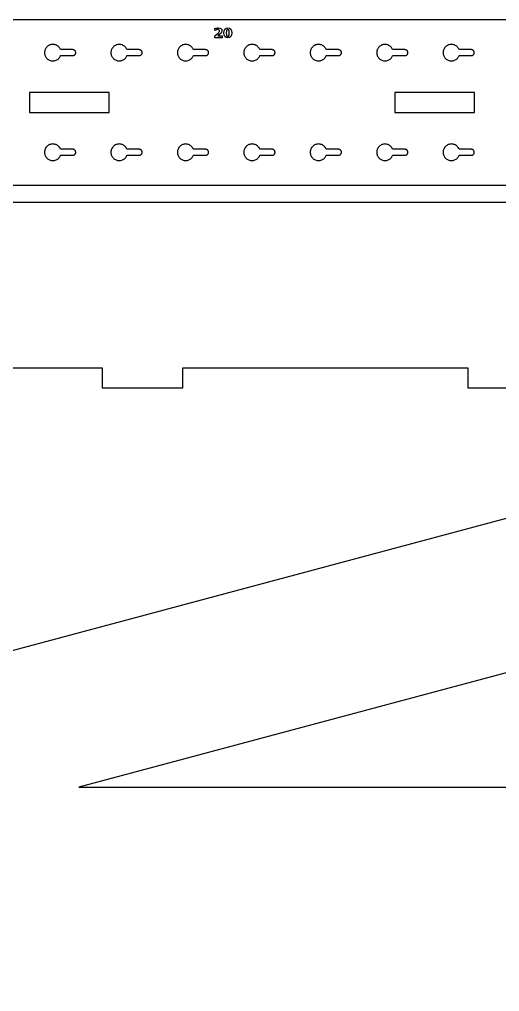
# Model space of a CAD drawing. Header units: millimetres. Extents: x 12 to 872, y 12 to 564.
# Drawn here: x 168.4 to 313, y 271 to 563.7 of the extents above; entities that cross this region are included whole.
import ezdxf

# ---------------------------------------------------------------- set-up
doc = ezdxf.new("R2010")
doc.units = ezdxf.units.MM
doc.layers.add('CUT', color=1, linetype='Continuous')
doc.layers.add('ENGRAVE', color=5, linetype='Continuous')

msp = doc.modelspace()

# ---------------------------------------------------------------- linework, layer by layer
at = {"layer": 'CUT', "color": 1}
for points in [[(12.5, 558.72), (18.5, 558.72), (18.5, 563.72), (758.5, 563.72), (758.5, 558.72), (764.5, 558.72), (764.5, 518.72), (758.5, 518.72), (758.5, 513.72), (18.5, 513.72), (18.5, 518.72), (12.5, 518.72)], [(179.89, 551.64), (180.09, 551.79), (180.27, 551.95), (180.43, 552.13), (180.58, 552.33), (180.7, 552.54), (180.81, 552.76), (180.83, 552.82), (184.5, 552.82), (184.59, 552.82), (184.68, 552.84), (184.76, 552.86), (184.84, 552.89), (184.92, 552.92), (185, 552.97), (185.07, 553.02), (185.14, 553.08), (185.2, 553.15), (185.25, 553.22), (185.29, 553.29), (185.33, 553.37), (185.36, 553.46), (185.38, 553.54), (185.4, 553.63), (185.4, 553.72), (185.4, 553.81), (185.38, 553.89), (185.36, 553.98), (185.33, 554.06), (185.29, 554.14), (185.25, 554.22), (185.2, 554.29), (185.14, 554.35), (185.07, 554.41), (185, 554.47), (184.92, 554.51), (184.84, 554.55), (184.76, 554.58), (184.68, 554.6), (184.59, 554.61), (184.5, 554.62), (180.83, 554.62), (180.81, 554.67), (180.7, 554.9), (180.58, 555.11), (180.43, 555.3), (180.27, 555.49), (180.09, 555.65), (179.89, 555.8), (179.68, 555.92), (179.46, 556.03), (179.23, 556.11), (178.99, 556.17), (178.75, 556.21), (178.5, 556.22), (178.25, 556.21), (178.01, 556.17), (177.77, 556.11), (177.54, 556.03), (177.32, 555.92), (177.11, 555.8), (176.91, 555.65), (176.73, 555.49), (176.57, 555.3), (176.42, 555.11), (176.3, 554.9), (176.19, 554.67), (176.11, 554.44), (176.05, 554.21), (176.01, 553.96), (176, 553.72), (176.01, 553.47), (176.05, 553.23), (176.11, 552.99), (176.19, 552.76), (176.3, 552.54), (176.42, 552.33), (176.57, 552.13), (176.73, 551.95), (176.91, 551.79), (177.11, 551.64), (177.32, 551.51), (177.54, 551.41), (177.77, 551.33), (178.01, 551.27), (178.25, 551.23), (178.5, 551.22), (178.75, 551.23), (178.99, 551.27), (179.23, 551.33), (179.46, 551.41), (179.68, 551.51)], [(200.09, 551.79), (200.27, 551.95), (200.43, 552.13), (200.58, 552.33), (200.7, 552.54), (200.81, 552.76), (200.83, 552.82), (204.5, 552.82), (204.59, 552.82), (204.68, 552.84), (204.76, 552.86), (204.84, 552.89), (204.92, 552.92), (205, 552.97), (205.07, 553.02), (205.14, 553.08), (205.2, 553.15), (205.25, 553.22), (205.29, 553.29), (205.33, 553.37), (205.36, 553.46), (205.38, 553.54), (205.4, 553.63), (205.4, 553.72), (205.4, 553.81), (205.38, 553.89), (205.36, 553.98), (205.33, 554.06), (205.29, 554.14), (205.25, 554.22), (205.2, 554.29), (205.14, 554.35), (205.07, 554.41), (205, 554.47), (204.92, 554.51), (204.84, 554.55), (204.76, 554.58), (204.68, 554.6), (204.59, 554.61), (204.5, 554.62), (200.83, 554.62), (200.81, 554.67), (200.7, 554.9), (200.58, 555.11), (200.43, 555.3), (200.27, 555.49), (200.09, 555.65), (199.89, 555.8), (199.68, 555.92), (199.46, 556.03), (199.23, 556.11), (198.99, 556.17), (198.75, 556.21), (198.5, 556.22), (198.25, 556.21), (198.01, 556.17), (197.77, 556.11), (197.54, 556.03), (197.32, 555.92), (197.11, 555.8), (196.91, 555.65), (196.73, 555.49), (196.57, 555.3), (196.42, 555.11), (196.3, 554.9), (196.19, 554.67), (196.11, 554.44), (196.05, 554.21), (196.01, 553.96), (196, 553.72), (196.01, 553.47), (196.05, 553.23), (196.11, 552.99), (196.19, 552.76), (196.3, 552.54), (196.42, 552.33), (196.57, 552.13), (196.73, 551.95), (196.91, 551.79), (197.11, 551.64), (197.32, 551.51), (197.54, 551.41), (197.77, 551.33), (198.01, 551.27), (198.25, 551.23), (198.5, 551.22), (198.75, 551.23), (198.99, 551.27), (199.23, 551.33), (199.46, 551.41), (199.68, 551.51), (199.89, 551.64)], [(220.09, 551.79), (220.27, 551.95), (220.43, 552.13), (220.58, 552.33), (220.7, 552.54), (220.81, 552.76), (220.83, 552.82), (224.5, 552.82), (224.59, 552.82), (224.68, 552.84), (224.76, 552.86), (224.84, 552.89), (224.92, 552.92), (225, 552.97), (225.07, 553.02), (225.14, 553.08), (225.2, 553.15), (225.25, 553.22), (225.29, 553.29), (225.33, 553.37), (225.36, 553.46), (225.38, 553.54), (225.4, 553.63), (225.4, 553.72), (225.4, 553.81), (225.38, 553.89), (225.36, 553.98), (225.33, 554.06), (225.29, 554.14), (225.25, 554.22), (225.2, 554.29), (225.14, 554.35), (225.07, 554.41), (225, 554.47), (224.92, 554.51), (224.84, 554.55), (224.76, 554.58), (224.68, 554.6), (224.59, 554.61), (224.5, 554.62), (220.83, 554.62), (220.81, 554.67), (220.7, 554.9), (220.58, 555.11), (220.43, 555.3), (220.27, 555.49), (220.09, 555.65), (219.89, 555.8), (219.68, 555.92), (219.46, 556.03), (219.23, 556.11), (218.99, 556.17), (218.75, 556.21), (218.5, 556.22), (218.25, 556.21), (218.01, 556.17), (217.77, 556.11), (217.54, 556.03), (217.32, 555.92), (217.11, 555.8), (216.91, 555.65), (216.73, 555.49), (216.57, 555.3), (216.42, 555.11), (216.3, 554.9), (216.19, 554.67), (216.11, 554.44), (216.05, 554.21), (216.01, 553.96), (216, 553.72), (216.01, 553.47), (216.05, 553.23), (216.11, 552.99), (216.19, 552.76), (216.3, 552.54), (216.42, 552.33), (216.57, 552.13), (216.73, 551.95), (216.91, 551.79), (217.11, 551.64), (217.32, 551.51), (217.54, 551.41), (217.77, 551.33), (218.01, 551.27), (218.25, 551.23), (218.5, 551.22), (218.75, 551.23), (218.99, 551.27), (219.23, 551.33), (219.46, 551.41), (219.68, 551.51), (219.89, 551.64)], [(239.89, 551.64), (240.09, 551.79), (240.27, 551.95), (240.43, 552.13), (240.58, 552.33), (240.7, 552.54), (240.81, 552.76), (240.83, 552.82), (244.5, 552.82), (244.59, 552.82), (244.68, 552.84), (244.76, 552.86), (244.84, 552.89), (244.92, 552.92), (245, 552.97), (245.07, 553.02), (245.14, 553.08), (245.2, 553.15), (245.25, 553.22), (245.29, 553.29), (245.33, 553.37), (245.36, 553.46), (245.38, 553.54), (245.4, 553.63), (245.4, 553.72), (245.4, 553.81), (245.38, 553.89), (245.36, 553.98), (245.33, 554.06), (245.29, 554.14), (245.25, 554.22), (245.2, 554.29), (245.14, 554.35), (245.07, 554.41), (245, 554.47), (244.92, 554.51), (244.84, 554.55), (244.76, 554.58), (244.68, 554.6), (244.59, 554.61), (244.5, 554.62), (240.83, 554.62), (240.81, 554.67), (240.7, 554.9), (240.58, 555.11), (240.43, 555.3), (240.27, 555.49), (240.09, 555.65), (239.89, 555.8), (239.68, 555.92), (239.46, 556.03), (239.23, 556.11), (238.99, 556.17), (238.75, 556.21), (238.5, 556.22), (238.25, 556.21), (238.01, 556.17), (237.77, 556.11), (237.54, 556.03), (237.32, 555.92), (237.11, 555.8), (236.91, 555.65), (236.73, 555.49), (236.57, 555.3), (236.42, 555.11), (236.3, 554.9), (236.19, 554.67), (236.11, 554.44), (236.05, 554.21), (236.01, 553.96), (236, 553.72), (236.01, 553.47), (236.05, 553.23), (236.11, 552.99), (236.19, 552.76), (236.3, 552.54), (236.42, 552.33), (236.57, 552.13), (236.73, 551.95), (236.91, 551.79), (237.11, 551.64), (237.32, 551.51), (237.54, 551.41), (237.77, 551.33), (238.01, 551.27), (238.25, 551.23), (238.5, 551.22), (238.75, 551.23), (238.99, 551.27), (239.23, 551.33), (239.46, 551.41), (239.68, 551.51)], [(260.09, 551.79), (260.27, 551.95), (260.43, 552.13), (260.58, 552.33), (260.7, 552.54), (260.81, 552.76), (260.83, 552.82), (264.5, 552.82), (264.59, 552.82), (264.68, 552.84), (264.76, 552.86), (264.84, 552.89), (264.92, 552.92), (265, 552.97), (265.07, 553.02), (265.14, 553.08), (265.2, 553.15), (265.25, 553.22), (265.29, 553.29), (265.33, 553.37), (265.36, 553.46), (265.38, 553.54), (265.4, 553.63), (265.4, 553.72), (265.4, 553.81), (265.38, 553.89), (265.36, 553.98), (265.33, 554.06), (265.29, 554.14), (265.25, 554.22), (265.2, 554.29), (265.14, 554.35), (265.07, 554.41), (265, 554.47), (264.92, 554.51), (264.84, 554.55), (264.76, 554.58), (264.68, 554.6), (264.59, 554.61), (264.5, 554.62), (260.83, 554.62), (260.81, 554.67), (260.7, 554.9), (260.58, 555.11), (260.43, 555.3), (260.27, 555.49), (260.09, 555.65), (259.89, 555.8), (259.68, 555.92), (259.46, 556.03), (259.23, 556.11), (258.99, 556.17), (258.75, 556.21), (258.5, 556.22), (258.25, 556.21), (258.01, 556.17), (257.77, 556.11), (257.54, 556.03), (257.32, 555.92), (257.11, 555.8), (256.91, 555.65), (256.73, 555.49), (256.57, 555.3), (256.42, 555.11), (256.3, 554.9), (256.19, 554.67), (256.11, 554.44), (256.05, 554.21), (256.01, 553.96), (256, 553.72), (256.01, 553.47), (256.05, 553.23), (256.11, 552.99), (256.19, 552.76), (256.3, 552.54), (256.42, 552.33), (256.57, 552.13), (256.73, 551.95), (256.91, 551.79), (257.11, 551.64), (257.32, 551.51), (257.54, 551.41), (257.77, 551.33), (258.01, 551.27), (258.25, 551.23), (258.5, 551.22), (258.75, 551.23), (258.99, 551.27), (259.23, 551.33), (259.46, 551.41), (259.68, 551.51), (259.89, 551.64)], [(280.09, 551.79), (280.27, 551.95), (280.43, 552.13), (280.58, 552.33), (280.7, 552.54), (280.81, 552.76), (280.83, 552.82), (284.5, 552.82), (284.59, 552.82), (284.68, 552.84), (284.76, 552.86), (284.84, 552.89), (284.92, 552.92), (285, 552.97), (285.07, 553.02), (285.14, 553.08), (285.2, 553.15), (285.25, 553.22), (285.29, 553.29), (285.33, 553.37), (285.36, 553.46), (285.38, 553.54), (285.4, 553.63), (285.4, 553.72), (285.4, 553.81), (285.38, 553.89), (285.36, 553.98), (285.33, 554.06), (285.29, 554.14), (285.25, 554.22), (285.2, 554.29), (285.14, 554.35), (285.07, 554.41), (285, 554.47), (284.92, 554.51), (284.84, 554.55), (284.76, 554.58), (284.68, 554.6), (284.59, 554.61), (284.5, 554.62), (280.83, 554.62), (280.81, 554.67), (280.7, 554.9), (280.58, 555.11), (280.43, 555.3), (280.27, 555.49), (280.09, 555.65), (279.89, 555.8), (279.68, 555.92), (279.46, 556.03), (279.23, 556.11), (278.99, 556.17), (278.75, 556.21), (278.5, 556.22), (278.25, 556.21), (278.01, 556.17), (277.77, 556.11), (277.54, 556.03), (277.32, 555.92), (277.11, 555.8), (276.91, 555.65), (276.73, 555.49), (276.57, 555.3), (276.42, 555.11), (276.3, 554.9), (276.19, 554.67), (276.11, 554.44), (276.05, 554.21), (276.01, 553.96), (276, 553.72), (276.01, 553.47), (276.05, 553.23), (276.11, 552.99), (276.19, 552.76), (276.3, 552.54), (276.42, 552.33), (276.57, 552.13), (276.73, 551.95), (276.91, 551.79), (277.11, 551.64), (277.32, 551.51), (277.54, 551.41), (277.77, 551.33), (278.01, 551.27), (278.25, 551.23), (278.5, 551.22), (278.75, 551.23), (278.99, 551.27), (279.23, 551.33), (279.46, 551.41), (279.68, 551.51), (279.89, 551.64)], [(299.89, 551.64), (300.09, 551.79), (300.27, 551.95), (300.43, 552.13), (300.58, 552.33), (300.7, 552.54), (300.81, 552.76), (300.83, 552.82), (304.5, 552.82), (304.59, 552.82), (304.68, 552.84), (304.76, 552.86), (304.84, 552.89), (304.92, 552.92), (305, 552.97), (305.07, 553.02), (305.14, 553.08), (305.2, 553.15), (305.25, 553.22), (305.29, 553.29), (305.33, 553.37), (305.36, 553.46), (305.38, 553.54), (305.4, 553.63), (305.4, 553.72), (305.4, 553.81), (305.38, 553.89), (305.36, 553.98), (305.33, 554.06), (305.29, 554.14), (305.25, 554.22), (305.2, 554.29), (305.14, 554.35), (305.07, 554.41), (305, 554.47), (304.92, 554.51), (304.84, 554.55), (304.76, 554.58), (304.68, 554.6), (304.59, 554.61), (304.5, 554.62), (300.83, 554.62), (300.81, 554.67), (300.7, 554.9), (300.58, 555.11), (300.43, 555.3), (300.27, 555.49), (300.09, 555.65), (299.89, 555.8), (299.68, 555.92), (299.46, 556.03), (299.23, 556.11), (298.99, 556.17), (298.75, 556.21), (298.5, 556.22), (298.25, 556.21), (298.01, 556.17), (297.77, 556.11), (297.54, 556.03), (297.32, 555.92), (297.11, 555.8), (296.91, 555.65), (296.73, 555.49), (296.57, 555.3), (296.42, 555.11), (296.3, 554.9), (296.19, 554.67), (296.11, 554.44), (296.05, 554.21), (296.01, 553.96), (296, 553.72), (296.01, 553.47), (296.05, 553.23), (296.11, 552.99), (296.19, 552.76), (296.3, 552.54), (296.42, 552.33), (296.57, 552.13), (296.73, 551.95), (296.91, 551.79), (297.11, 551.64), (297.32, 551.51), (297.54, 551.41), (297.77, 551.33), (298.01, 551.27), (298.25, 551.23), (298.5, 551.22), (298.75, 551.23), (298.99, 551.27), (299.23, 551.33), (299.46, 551.41), (299.68, 551.51)], [(171.5, 541.72), (171.5, 535.72), (195.5, 535.72), (195.5, 541.72)], [(281.5, 535.72), (305.5, 535.72), (305.5, 541.72), (281.5, 541.72)], [(180.09, 521.79), (180.27, 521.95), (180.43, 522.13), (180.58, 522.33), (180.7, 522.54), (180.81, 522.76), (180.83, 522.82), (184.5, 522.82), (184.59, 522.82), (184.68, 522.84), (184.76, 522.86), (184.84, 522.89), (184.92, 522.92), (185, 522.97), (185.07, 523.02), (185.14, 523.08), (185.2, 523.15), (185.25, 523.22), (185.29, 523.29), (185.33, 523.37), (185.36, 523.46), (185.38, 523.54), (185.4, 523.63), (185.4, 523.72), (185.4, 523.81), (185.38, 523.89), (185.36, 523.98), (185.33, 524.06), (185.29, 524.14), (185.25, 524.22), (185.2, 524.29), (185.14, 524.35), (185.07, 524.41), (185, 524.47), (184.92, 524.51), (184.84, 524.55), (184.76, 524.58), (184.68, 524.6), (184.59, 524.61), (184.5, 524.62), (180.83, 524.62), (180.81, 524.67), (180.7, 524.9), (180.58, 525.11), (180.43, 525.3), (180.27, 525.49), (180.09, 525.65), (179.89, 525.8), (179.68, 525.92), (179.46, 526.03), (179.23, 526.11), (178.99, 526.17), (178.75, 526.21), (178.5, 526.22), (178.25, 526.21), (178.01, 526.17), (177.77, 526.11), (177.54, 526.03), (177.32, 525.92), (177.11, 525.8), (176.91, 525.65), (176.73, 525.49), (176.57, 525.3), (176.42, 525.11), (176.3, 524.9), (176.19, 524.67), (176.11, 524.44), (176.05, 524.21), (176.01, 523.96), (176, 523.72), (176.01, 523.47), (176.05, 523.23), (176.11, 522.99), (176.19, 522.76), (176.3, 522.54), (176.42, 522.33), (176.57, 522.13), (176.73, 521.95), (176.91, 521.79), (177.11, 521.64), (177.32, 521.51), (177.54, 521.41), (177.77, 521.33), (178.01, 521.27), (178.25, 521.23), (178.5, 521.22), (178.75, 521.23), (178.99, 521.27), (179.23, 521.33), (179.46, 521.41), (179.68, 521.51), (179.89, 521.64)], [(200.09, 521.79), (200.27, 521.95), (200.43, 522.13), (200.58, 522.33), (200.7, 522.54), (200.81, 522.76), (200.83, 522.82), (204.5, 522.82), (204.59, 522.82), (204.68, 522.84), (204.76, 522.86), (204.84, 522.89), (204.92, 522.92), (205, 522.97), (205.07, 523.02), (205.14, 523.08), (205.2, 523.15), (205.25, 523.22), (205.29, 523.29), (205.33, 523.37), (205.36, 523.46), (205.38, 523.54), (205.4, 523.63), (205.4, 523.72), (205.4, 523.81), (205.38, 523.89), (205.36, 523.98), (205.33, 524.06), (205.29, 524.14), (205.25, 524.22), (205.2, 524.29), (205.14, 524.35), (205.07, 524.41), (205, 524.47), (204.92, 524.51), (204.84, 524.55), (204.76, 524.58), (204.68, 524.6), (204.59, 524.61), (204.5, 524.62), (200.83, 524.62), (200.81, 524.67), (200.7, 524.9), (200.58, 525.11), (200.43, 525.3), (200.27, 525.49), (200.09, 525.65), (199.89, 525.8), (199.68, 525.92), (199.46, 526.03), (199.23, 526.11), (198.99, 526.17), (198.75, 526.21), (198.5, 526.22), (198.25, 526.21), (198.01, 526.17), (197.77, 526.11), (197.54, 526.03), (197.32, 525.92), (197.11, 525.8), (196.91, 525.65), (196.73, 525.49), (196.57, 525.3), (196.42, 525.11), (196.3, 524.9), (196.19, 524.67), (196.11, 524.44), (196.05, 524.21), (196.01, 523.96), (196, 523.72), (196.01, 523.47), (196.05, 523.23), (196.11, 522.99), (196.19, 522.76), (196.3, 522.54), (196.42, 522.33), (196.57, 522.13), (196.73, 521.95), (196.91, 521.79), (197.11, 521.64), (197.32, 521.51), (197.54, 521.41), (197.77, 521.33), (198.01, 521.27), (198.25, 521.23), (198.5, 521.22), (198.75, 521.23), (198.99, 521.27), (199.23, 521.33), (199.46, 521.41), (199.68, 521.51), (199.89, 521.64)], [(220.09, 521.79), (220.27, 521.95), (220.43, 522.13), (220.58, 522.33), (220.7, 522.54), (220.81, 522.76), (220.83, 522.82), (224.5, 522.82), (224.59, 522.82), (224.68, 522.84), (224.76, 522.86), (224.84, 522.89), (224.92, 522.92), (225, 522.97), (225.07, 523.02), (225.14, 523.08), (225.2, 523.15), (225.25, 523.22), (225.29, 523.29), (225.33, 523.37), (225.36, 523.46), (225.38, 523.54), (225.4, 523.63), (225.4, 523.72), (225.4, 523.81), (225.38, 523.89), (225.36, 523.98), (225.33, 524.06), (225.29, 524.14), (225.25, 524.22), (225.2, 524.29), (225.14, 524.35), (225.07, 524.41), (225, 524.47), (224.92, 524.51), (224.84, 524.55), (224.76, 524.58), (224.68, 524.6), (224.59, 524.61), (224.5, 524.62), (220.83, 524.62), (220.81, 524.67), (220.7, 524.9), (220.58, 525.11), (220.43, 525.3), (220.27, 525.49), (220.09, 525.65), (219.89, 525.8), (219.68, 525.92), (219.46, 526.03), (219.23, 526.11), (218.99, 526.17), (218.75, 526.21), (218.5, 526.22), (218.25, 526.21), (218.01, 526.17), (217.77, 526.11), (217.54, 526.03), (217.32, 525.92), (217.11, 525.8), (216.91, 525.65), (216.73, 525.49), (216.57, 525.3), (216.42, 525.11), (216.3, 524.9), (216.19, 524.67), (216.11, 524.44), (216.05, 524.21), (216.01, 523.96), (216, 523.72), (216.01, 523.47), (216.05, 523.23), (216.11, 522.99), (216.19, 522.76), (216.3, 522.54), (216.42, 522.33), (216.57, 522.13), (216.73, 521.95), (216.91, 521.79), (217.11, 521.64), (217.32, 521.51), (217.54, 521.41), (217.77, 521.33), (218.01, 521.27), (218.25, 521.23), (218.5, 521.22), (218.75, 521.23), (218.99, 521.27), (219.23, 521.33), (219.46, 521.41), (219.68, 521.51), (219.89, 521.64)], [(240.09, 521.79), (240.27, 521.95), (240.43, 522.13), (240.58, 522.33), (240.7, 522.54), (240.81, 522.76), (240.83, 522.82), (244.5, 522.82), (244.59, 522.82), (244.68, 522.84), (244.76, 522.86), (244.84, 522.89), (244.92, 522.92), (245, 522.97), (245.07, 523.02), (245.14, 523.08), (245.2, 523.15), (245.25, 523.22), (245.29, 523.29), (245.33, 523.37), (245.36, 523.46), (245.38, 523.54), (245.4, 523.63), (245.4, 523.72), (245.4, 523.81), (245.38, 523.89), (245.36, 523.98), (245.33, 524.06), (245.29, 524.14), (245.25, 524.22), (245.2, 524.29), (245.14, 524.35), (245.07, 524.41), (245, 524.47), (244.92, 524.51), (244.84, 524.55), (244.76, 524.58), (244.68, 524.6), (244.59, 524.61), (244.5, 524.62), (240.83, 524.62), (240.81, 524.67), (240.7, 524.9), (240.58, 525.11), (240.43, 525.3), (240.27, 525.49), (240.09, 525.65), (239.89, 525.8), (239.68, 525.92), (239.46, 526.03), (239.23, 526.11), (238.99, 526.17), (238.75, 526.21), (238.5, 526.22), (238.25, 526.21), (238.01, 526.17), (237.77, 526.11), (237.54, 526.03), (237.32, 525.92), (237.11, 525.8), (236.91, 525.65), (236.73, 525.49), (236.57, 525.3), (236.42, 525.11), (236.3, 524.9), (236.19, 524.67), (236.11, 524.44), (236.05, 524.21), (236.01, 523.96), (236, 523.72), (236.01, 523.47), (236.05, 523.23), (236.11, 522.99), (236.19, 522.76), (236.3, 522.54), (236.42, 522.33), (236.57, 522.13), (236.73, 521.95), (236.91, 521.79), (237.11, 521.64), (237.32, 521.51), (237.54, 521.41), (237.77, 521.33), (238.01, 521.27), (238.25, 521.23), (238.5, 521.22), (238.75, 521.23), (238.99, 521.27), (239.23, 521.33), (239.46, 521.41), (239.68, 521.51), (239.89, 521.64)], [(260.09, 521.79), (260.27, 521.95), (260.43, 522.13), (260.58, 522.33), (260.7, 522.54), (260.81, 522.76), (260.83, 522.82), (264.5, 522.82), (264.59, 522.82), (264.68, 522.84), (264.76, 522.86), (264.84, 522.89), (264.92, 522.92), (265, 522.97), (265.07, 523.02), (265.14, 523.08), (265.2, 523.15), (265.25, 523.22), (265.29, 523.29), (265.33, 523.37), (265.36, 523.46), (265.38, 523.54), (265.4, 523.63), (265.4, 523.72), (265.4, 523.81), (265.38, 523.89), (265.36, 523.98), (265.33, 524.06), (265.29, 524.14), (265.25, 524.22), (265.2, 524.29), (265.14, 524.35), (265.07, 524.41), (265, 524.47), (264.92, 524.51), (264.84, 524.55), (264.76, 524.58), (264.68, 524.6), (264.59, 524.61), (264.5, 524.62), (260.83, 524.62), (260.81, 524.67), (260.7, 524.9), (260.58, 525.11), (260.43, 525.3), (260.27, 525.49), (260.09, 525.65), (259.89, 525.8), (259.68, 525.92), (259.46, 526.03), (259.23, 526.11), (258.99, 526.17), (258.75, 526.21), (258.5, 526.22), (258.25, 526.21), (258.01, 526.17), (257.77, 526.11), (257.54, 526.03), (257.32, 525.92), (257.11, 525.8), (256.91, 525.65), (256.73, 525.49), (256.57, 525.3), (256.42, 525.11), (256.3, 524.9), (256.19, 524.67), (256.11, 524.44), (256.05, 524.21), (256.01, 523.96), (256, 523.72), (256.01, 523.47), (256.05, 523.23), (256.11, 522.99), (256.19, 522.76), (256.3, 522.54), (256.42, 522.33), (256.57, 522.13), (256.73, 521.95), (256.91, 521.79), (257.11, 521.64), (257.32, 521.51), (257.54, 521.41), (257.77, 521.33), (258.01, 521.27), (258.25, 521.23), (258.5, 521.22), (258.75, 521.23), (258.99, 521.27), (259.23, 521.33), (259.46, 521.41), (259.68, 521.51), (259.89, 521.64)], [(279.89, 521.64), (280.09, 521.79), (280.27, 521.95), (280.43, 522.13), (280.58, 522.33), (280.7, 522.54), (280.81, 522.76), (280.83, 522.82), (284.5, 522.82), (284.59, 522.82), (284.68, 522.84), (284.76, 522.86), (284.84, 522.89), (284.92, 522.92), (285, 522.97), (285.07, 523.02), (285.14, 523.08), (285.2, 523.15), (285.25, 523.22), (285.29, 523.29), (285.33, 523.37), (285.36, 523.46), (285.38, 523.54), (285.4, 523.63), (285.4, 523.72), (285.4, 523.81), (285.38, 523.89), (285.36, 523.98), (285.33, 524.06), (285.29, 524.14), (285.25, 524.22), (285.2, 524.29), (285.14, 524.35), (285.07, 524.41), (285, 524.47), (284.92, 524.51), (284.84, 524.55), (284.76, 524.58), (284.68, 524.6), (284.59, 524.61), (284.5, 524.62), (280.83, 524.62), (280.81, 524.67), (280.7, 524.9), (280.58, 525.11), (280.43, 525.3), (280.27, 525.49), (280.09, 525.65), (279.89, 525.8), (279.68, 525.92), (279.46, 526.03), (279.23, 526.11), (278.99, 526.17), (278.75, 526.21), (278.5, 526.22), (278.25, 526.21), (278.01, 526.17), (277.77, 526.11), (277.54, 526.03), (277.32, 525.92), (277.11, 525.8), (276.91, 525.65), (276.73, 525.49), (276.57, 525.3), (276.42, 525.11), (276.3, 524.9), (276.19, 524.67), (276.11, 524.44), (276.05, 524.21), (276.01, 523.96), (276, 523.72), (276.01, 523.47), (276.05, 523.23), (276.11, 522.99), (276.19, 522.76), (276.3, 522.54), (276.42, 522.33), (276.57, 522.13), (276.73, 521.95), (276.91, 521.79), (277.11, 521.64), (277.32, 521.51), (277.54, 521.41), (277.77, 521.33), (278.01, 521.27), (278.25, 521.23), (278.5, 521.22), (278.75, 521.23), (278.99, 521.27), (279.23, 521.33), (279.46, 521.41), (279.68, 521.51)], [(300.09, 521.79), (300.27, 521.95), (300.43, 522.13), (300.58, 522.33), (300.7, 522.54), (300.81, 522.76), (300.83, 522.82), (304.5, 522.82), (304.59, 522.82), (304.68, 522.84), (304.76, 522.86), (304.84, 522.89), (304.92, 522.92), (305, 522.97), (305.07, 523.02), (305.14, 523.08), (305.2, 523.15), (305.25, 523.22), (305.29, 523.29), (305.33, 523.37), (305.36, 523.46), (305.38, 523.54), (305.4, 523.63), (305.4, 523.72), (305.4, 523.81), (305.38, 523.89), (305.36, 523.98), (305.33, 524.06), (305.29, 524.14), (305.25, 524.22), (305.2, 524.29), (305.14, 524.35), (305.07, 524.41), (305, 524.47), (304.92, 524.51), (304.84, 524.55), (304.76, 524.58), (304.68, 524.6), (304.59, 524.61), (304.5, 524.62), (300.83, 524.62), (300.81, 524.67), (300.7, 524.9), (300.58, 525.11), (300.43, 525.3), (300.27, 525.49), (300.09, 525.65), (299.89, 525.8), (299.68, 525.92), (299.46, 526.03), (299.23, 526.11), (298.99, 526.17), (298.75, 526.21), (298.5, 526.22), (298.25, 526.21), (298.01, 526.17), (297.77, 526.11), (297.54, 526.03), (297.32, 525.92), (297.11, 525.8), (296.91, 525.65), (296.73, 525.49), (296.57, 525.3), (296.42, 525.11), (296.3, 524.9), (296.19, 524.67), (296.11, 524.44), (296.05, 524.21), (296.01, 523.96), (296, 523.72), (296.01, 523.47), (296.05, 523.23), (296.11, 522.99), (296.19, 522.76), (296.3, 522.54), (296.42, 522.33), (296.57, 522.13), (296.73, 521.95), (296.91, 521.79), (297.11, 521.64), (297.32, 521.51), (297.54, 521.41), (297.77, 521.33), (298.01, 521.27), (298.25, 521.23), (298.5, 521.22), (298.75, 521.23), (298.99, 521.27), (299.23, 521.33), (299.46, 521.41), (299.68, 521.51), (299.89, 521.64)], [(412.5, 393.09), (186.37, 332.5), (412.5, 332.5)]]:
    msp.add_lwpolyline(points, close=True, dxfattribs=at)
for points in [[(523.5, 458.72), (437.5, 458.72), (437.5, 452.72), (413.5, 452.72), (413.5, 458.72), (327.5, 458.72), (327.5, 452.72), (303.5, 452.72), (303.5, 458.72), (217.5, 458.72), (217.5, 452.72), (193.5, 452.72), (193.5, 458.72), (107.5, 458.72), (107.5, 452.72), (83.5, 452.72), (83.5, 458.72), (40.5, 458.72), (40.5, 463.72), (12.5, 463.72), (12.5, 503.72), (40.5, 503.72), (40.5, 508.72), (780.5, 508.72)], [(472.5, 12.5), (451.04, 12.5), (456, 27.35), (429, 27.35), (433.96, 12.5), (412.5, 12.5), (412.5, 242.5), (72.5, 242.5), (72.5, 12.5), (51.04, 12.5), (56, 27.35), (29, 27.35), (33.96, 12.5), (12.5, 12.5), (12.5, 242.5), (12.5, 285.91), (12.5, 332.5), (442.5, 447.72), (872.5, 332.5)]]:
    msp.add_lwpolyline(points, dxfattribs=at)
at = {"layer": 'ENGRAVE', "color": 5}
for points in [[(228.15, 558.77), (229.44, 558.77), (229.44, 558.22), (227.32, 558.22), (227.32, 558.77), (228.38, 559.71), (228.5, 559.84), (228.59, 559.96), (228.64, 560.09), (228.66, 560.22), (228.63, 560.4), (228.52, 560.55), (228.36, 560.64), (228.16, 560.67), (227.97, 560.65), (227.77, 560.6), (227.56, 560.5), (227.32, 560.37), (227.32, 561.02), (227.58, 561.09), (227.83, 561.14), (228.07, 561.18), (228.31, 561.19), (228.78, 561.13), (229.13, 560.96), (229.34, 560.68), (229.42, 560.31), (229.39, 560.08), (229.29, 559.87), (229.1, 559.63), (228.78, 559.32)], [(232.38, 559.67), (232.3, 559.03), (232.06, 558.56), (231.68, 558.26), (231.18, 558.16), (230.67, 558.26), (230.29, 558.56), (230.05, 559.03), (229.97, 559.67), (230.05, 560.32), (230.29, 560.79), (230.67, 561.09), (231.18, 561.19), (231.68, 561.09), (232.06, 560.79), (232.3, 560.32)], [(231.62, 559.68), (231.6, 560.15), (231.52, 560.45), (231.38, 560.62), (231.18, 560.67), (230.97, 560.62), (230.83, 560.45), (230.75, 560.15), (230.73, 559.68), (230.75, 559.21), (230.83, 558.9), (230.97, 558.73), (231.18, 558.67), (231.38, 558.73), (231.52, 558.9), (231.6, 559.21)]]:
    msp.add_lwpolyline(points, close=True, dxfattribs=at)

doc.saveas('drawing.dxf')
